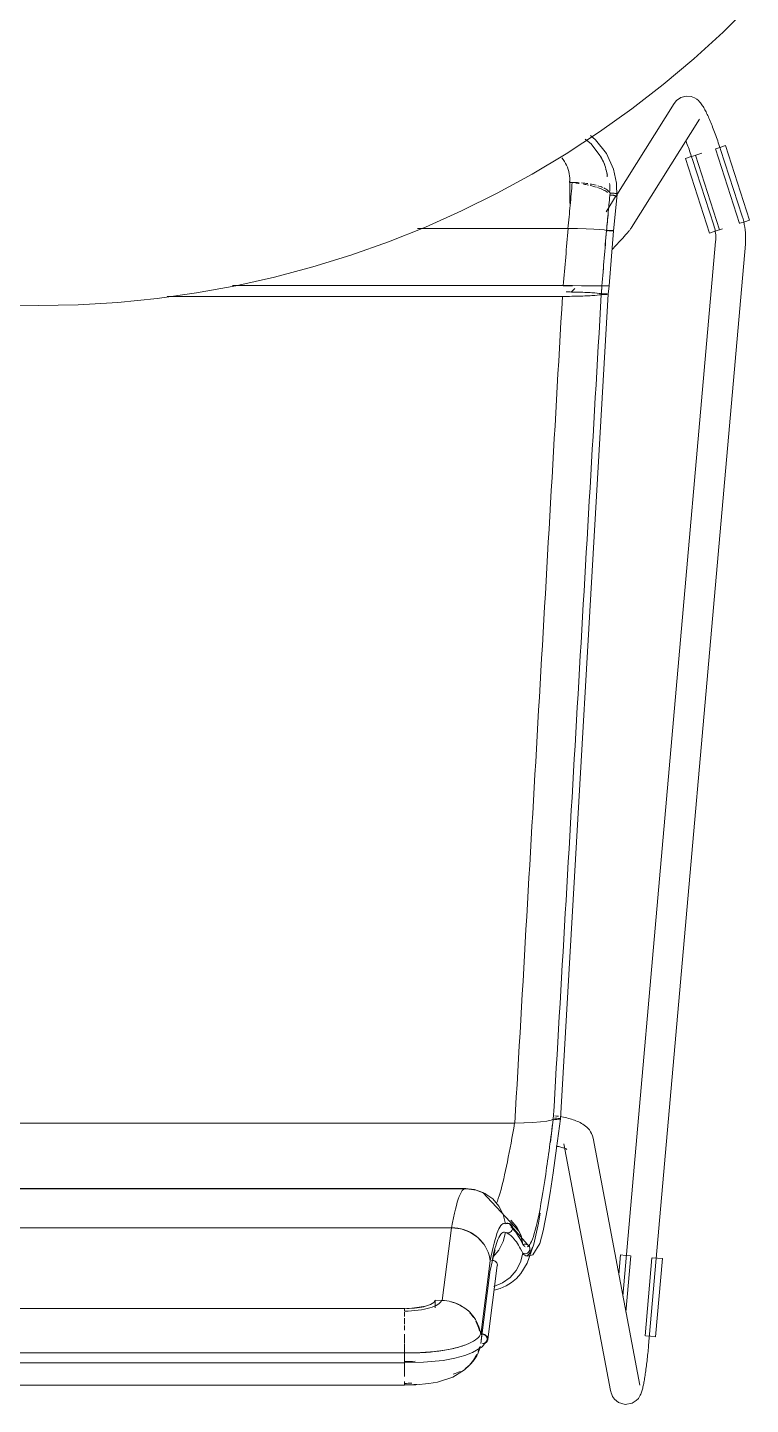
# Model space of a CAD drawing. Header units: millimetres. Extents: x 79795 to 317870, y -36033 to 97293.
# Drawn here: x 159692 to 159983, y 24690 to 25244 of the extents above; entities that cross this region are included whole.
import ezdxf

# ---------------------------------------------------------------- set-up
doc = ezdxf.new("R2010")
doc.units = ezdxf.units.MM
doc.header["$MEASUREMENT"] = 0
doc.layers.add('I-FURN', color=8, linetype='CONTINUOUS', lineweight=9)

msp = doc.modelspace()

# ---------------------------------------------------------------- linework, layer by layer
at = {"layer": 'I-FURN'}
for p, q in [((159972.31, 25242.25), (159983.68, 25253.5)), ((159960.5, 25231.46), (159972.31, 25242.25)), ((159948.26, 25221.16), (159960.5, 25231.46)), ((159935.62, 25211.35), (159948.26, 25221.16)), ((159953.53, 25214.68), (159955.26, 25215.9)), ((159955.26, 25215.9), (159957.49, 25216.49)), ((159957.49, 25216.49), (159959.46, 25216.32)), ((159959.46, 25216.32), (159960.84, 25215.8)), ((159960.84, 25215.8), (159961.76, 25215.23)), ((159922.6, 25202.05), (159935.62, 25211.35)), ((159952.64, 25213.56), (159929.6, 25176.79)), ((159953.53, 25214.68), (159952.64, 25213.56)), ((159961.76, 25215.23), (159962.38, 25214.71)), ((159962.38, 25214.71), (159962.85, 25214.24)), ((159962.85, 25214.24), (159963.22, 25213.82)), ((159963.22, 25213.82), (159963.53, 25213.42)), ((159963.53, 25213.42), (159963.81, 25213.03)), ((159963.81, 25213.03), (159964.06, 25212.64)), ((159964.06, 25212.64), (159964.31, 25212.25)), ((159964.31, 25212.25), (159964.54, 25211.85)), ((159964.54, 25211.85), (159964.77, 25211.44)), ((159964.77, 25211.44), (159965, 25211.01)), ((159965, 25211.01), (159965.23, 25210.57)), ((159965.23, 25210.57), (159965.46, 25210.11)), ((159965.46, 25210.11), (159965.69, 25209.64)), ((159935.5, 25163.6), (159962.8, 25207.19)), ((159965.69, 25209.64), (159965.92, 25209.15)), ((159965.92, 25209.15), (159966.16, 25208.64)), ((159966.16, 25208.64), (159966.4, 25208.11)), ((159966.4, 25208.11), (159966.64, 25207.57)), ((159966.64, 25207.57), (159966.88, 25207.01)), ((159966.88, 25207.01), (159967.12, 25206.43)), ((159967.12, 25206.43), (159967.37, 25205.83)), ((159967.37, 25205.83), (159967.62, 25205.22)), ((159967.62, 25205.22), (159967.87, 25204.6)), ((159967.87, 25204.6), (159968.12, 25203.96)), ((159909.22, 25193.28), (159922.6, 25202.05)), ((159916.89, 25199.22), (159919.27, 25197.22)), ((159918.91, 25200.57), (159921.01, 25198.89)), ((159921.01, 25198.89), (159925.35, 25193.36)), ((159968.12, 25203.96), (159968.38, 25203.3)), ((159968.38, 25203.3), (159968.63, 25202.64)), ((159968.63, 25202.64), (159968.89, 25201.96)), ((159968.89, 25201.96), (159969.14, 25201.27)), ((159969.14, 25201.27), (159969.39, 25200.57)), ((159969.39, 25200.57), (159969.65, 25199.86)), ((159969.65, 25199.86), (159969.9, 25199.15)), ((159969.9, 25199.15), (159970.15, 25198.43)), ((159895.49, 25185.06), (159909.22, 25193.28)), ((159919.27, 25197.22), (159922.77, 25192.65)), ((159925.35, 25193.36), (159928.25, 25187.04)), ((159957.44, 25198.3), (159957.67, 25197.68)), ((159957.67, 25197.68), (159957.91, 25197.04)), ((159957.91, 25197.04), (159958.14, 25196.4)), ((159958.14, 25196.4), (159958.38, 25195.74)), ((159958.38, 25195.74), (159958.62, 25195.07)), ((159958.62, 25195.07), (159958.85, 25194.4)), ((159958.85, 25194.4), (159959.08, 25193.72)), ((159959.08, 25193.72), (159959.32, 25193.03)), ((159963.78, 25193.51), (159961.3, 25192.71)), ((159969.28, 25195.28), (159978.96, 25165.28)), ((159969.39, 25195.32), (159971.37, 25195.96)), ((159970.15, 25198.43), (159970.41, 25197.7)), ((159970.41, 25197.7), (159970.65, 25196.97)), ((159970.65, 25196.97), (159970.9, 25196.23)), ((159970.9, 25196.23), (159971.15, 25195.49)), ((159971.15, 25195.49), (159971.29, 25195.03)), ((159980.01, 25168.22), (159971.29, 25195.03)), ((159971.37, 25195.96), (159973.32, 25196.59)), ((159973.32, 25196.59), (159983.01, 25166.58)), ((159922.77, 25192.65), (159924.68, 25188.96)), ((159957.16, 25191.37), (159959.12, 25192)), ((159957.16, 25191.37), (159966.85, 25161.37)), ((159959.12, 25192), (159961.09, 25192.64)), ((159959.32, 25193.03), (159959.55, 25192.35)), ((159959.55, 25192.35), (159959.77, 25191.65)), ((159959.77, 25191.65), (159959.88, 25191.32)), ((159959.88, 25191.32), (159968.59, 25164.51)), ((159970.89, 25162.67), (159961.21, 25192.68)), ((159881.45, 25177.39), (159895.49, 25185.06)), ((159910.61, 25173.21), (159910.61, 25182.96)), ((159928.25, 25187.04), (159929.46, 25181.39)), ((159867.12, 25170.28), (159881.45, 25177.39)), ((159910.55, 25181.72), (159911.6, 25181.72)), ((159928.25, 25162.33), (159929.67, 25176.83)), ((159929.46, 25181.39), (159929.55, 25175.93)), ((159929.37, 25176.42), (159925.33, 25169.97)), ((159852.51, 25163.76), (159867.12, 25170.28)), ((159981.05, 25165.95), (159979.08, 25165.32)), ((159980.02, 25168.17), (159980.01, 25168.22)), ((159980.35, 25167.08), (159980.02, 25168.17)), ((159980.64, 25165.97), (159980.35, 25167.08)), ((159980.88, 25164.86), (159980.64, 25165.97)), ((159983.01, 25166.58), (159981.05, 25165.95)), ((159837.65, 25157.83), (159852.51, 25163.76)), ((159909.9, 25163.17), (159849.41, 25163.17)), ((159849.41, 25163.17), (159909.9, 25163.17)), ((159913.66, 25163.14), (159909.9, 25163.17)), ((159910.02, 25163.17), (159913.66, 25163.14)), ((159917.2, 25163.07), (159913.76, 25163.14)), ((159913.76, 25163.14), (159917.2, 25163.07)), ((159920.29, 25162.95), (159917.2, 25163.07)), ((159917.26, 25163.06), (159920.3, 25162.95)), ((159922.77, 25162.8), (159920.29, 25162.95)), ((159920.34, 25162.95), (159922.78, 25162.8)), ((159924.51, 25162.62), (159922.77, 25162.8)), ((159922.79, 25162.8), (159924.51, 25162.62)), ((159925.4, 25162.43), (159924.51, 25162.62)), ((159924.51, 25162.62), (159925.4, 25162.43)), ((159925.87, 25162.44), (159925.4, 25162.43)), ((159925.4, 25162.43), (159925.87, 25162.44)), ((159925.41, 25162.24), (159925.88, 25162.23)), ((159925.88, 25162.23), (159925.41, 25162.24)), ((159926.37, 25162.44), (159925.87, 25162.44)), ((159925.87, 25162.44), (159926.36, 25162.44)), ((159926.36, 25162.44), (159926.85, 25162.43)), ((159926.86, 25162.43), (159926.37, 25162.44)), ((159926.38, 25162.23), (159926.87, 25162.24)), ((159926.87, 25162.24), (159926.38, 25162.23)), ((159926.42, 25140.13), (159928.25, 25162.33)), ((159926.85, 25162.43), (159927.31, 25162.42)), ((159927.31, 25162.42), (159926.86, 25162.43)), ((159926.87, 25162.24), (159927.32, 25162.25)), ((159927.32, 25162.25), (159926.87, 25162.24)), ((159927.7, 25162.41), (159927.31, 25162.42)), ((159927.31, 25162.42), (159927.69, 25162.41)), ((159927.32, 25162.25), (159927.71, 25162.26)), ((159927.7, 25162.26), (159927.32, 25162.25)), ((159927.69, 25162.41), (159927.99, 25162.39)), ((159927.99, 25162.39), (159927.7, 25162.41)), ((159928, 25162.29), (159927.7, 25162.26)), ((159927.71, 25162.26), (159928, 25162.29)), ((159928.18, 25162.36), (159927.99, 25162.39)), ((159928, 25162.29), (159928.19, 25162.31)), ((159928.18, 25162.31), (159928, 25162.29)), ((159928.25, 25162.34), (159928.18, 25162.36)), ((159928.18, 25162.36), (159928.25, 25162.34)), ((159928.25, 25162.33), (159928.18, 25162.31)), ((159928.19, 25162.31), (159928.25, 25162.33)), ((159932.68, 25160.15), (159932.38, 25159.81)), ((159932.97, 25160.47), (159932.68, 25160.15)), ((159933.24, 25160.78), (159932.97, 25160.47)), ((159933.5, 25161.08), (159933.24, 25160.78)), ((159933.74, 25161.36), (159933.5, 25161.08)), ((159933.97, 25161.62), (159933.74, 25161.36)), ((159934.18, 25161.88), (159933.97, 25161.62)), ((159934.38, 25162.12), (159934.18, 25161.88)), ((159934.57, 25162.35), (159934.38, 25162.12)), ((159934.75, 25162.57), (159934.57, 25162.35)), ((159934.93, 25162.79), (159934.75, 25162.57)), ((159935.1, 25163.02), (159934.93, 25162.79)), ((159935.28, 25163.28), (159935.1, 25163.02)), ((159935.5, 25163.6), (159935.28, 25163.28)), ((159968.8, 25162), (159966.85, 25161.37)), ((159968.59, 25164.51), (159968.79, 25163.88)), ((159968.79, 25163.88), (159968.95, 25163.24)), ((159970.78, 25162.63), (159968.8, 25162)), ((159968.95, 25163.24), (159969.09, 25162.59)), ((159969.09, 25162.59), (159969.21, 25161.94)), ((159969.21, 25161.94), (159969.3, 25161.28)), ((159969.3, 25161.28), (159969.36, 25160.62)), ((159969.36, 25160.62), (159969.39, 25159.96)), ((159972.16, 25163.08), (159970.99, 25162.7)), ((159981.07, 25163.73), (159980.88, 25164.86)), ((159981.22, 25162.6), (159981.07, 25163.73)), ((159981.33, 25161.46), (159981.22, 25162.6)), ((159981.39, 25160.32), (159981.33, 25161.46)), ((159981.4, 25159.18), (159981.39, 25160.32)), ((159822.57, 25152.49), (159837.65, 25157.83)), ((159928.22, 25155.29), (159927.78, 25154.82)), ((159928.65, 25155.76), (159928.22, 25155.29)), ((159929.08, 25156.21), (159928.65, 25155.76)), ((159929.49, 25156.66), (159929.08, 25156.21)), ((159929.89, 25157.09), (159929.49, 25156.66)), ((159930.28, 25157.52), (159929.89, 25157.09)), ((159930.66, 25157.93), (159930.28, 25157.52)), ((159931.03, 25158.33), (159930.66, 25157.93)), ((159931.39, 25158.72), (159931.03, 25158.33)), ((159931.73, 25159.1), (159931.39, 25158.72)), ((159932.06, 25159.46), (159931.73, 25159.1)), ((159969.34, 25157.95), (159932.04, 24733.45)), ((159932.38, 25159.81), (159932.06, 25159.46)), ((159942.34, 24713.58), (159981.29, 25156.9)), ((159969.39, 25158.64), (159969.34, 25157.98)), ((159969.34, 25157.98), (159969.34, 25157.95)), ((159969.39, 25159.96), (159969.4, 25159.3)), ((159969.4, 25159.3), (159969.39, 25158.64)), ((159981.29, 25156.9), (159981.37, 25158.04)), ((159981.37, 25158.04), (159981.4, 25159.18)), ((159807.28, 25147.76), (159822.57, 25152.49)), ((159776.21, 25140.16), (159791.82, 25143.65)), ((159791.82, 25143.65), (159807.28, 25147.76)), ((159760.47, 25137.29), (159776.21, 25140.16)), ((159774.96, 25140.2), (159907.96, 25140.2)), ((159907.96, 25140.2), (159774.96, 25140.2)), ((159907.96, 25140.2), (159911.74, 25140.2)), ((159911.75, 25140.2), (159907.96, 25140.2)), ((159911.75, 25140.07), (159907.97, 25140.07)), ((159907.97, 25140.07), (159911.75, 25140.07)), ((159911.18, 25137.52), (159912.66, 25139.05)), ((159911.75, 25140.2), (159915.31, 25140.19)), ((159915.31, 25140.19), (159911.75, 25140.2)), ((159918.43, 25140.09), (159915.3, 25140.08)), ((159915.31, 25140.19), (159918.44, 25140.18)), ((159918.45, 25140.18), (159915.31, 25140.19)), ((159915.31, 25140.08), (159918.43, 25140.09)), ((159920.93, 25140.1), (159918.43, 25140.09)), ((159918.43, 25140.09), (159920.93, 25140.1)), ((159918.45, 25140.18), (159920.95, 25140.17)), ((159920.95, 25140.17), (159918.45, 25140.18)), ((159922.68, 25140.11), (159920.93, 25140.1)), ((159920.93, 25140.1), (159922.68, 25140.11)), ((159920.95, 25140.17), (159922.69, 25140.16)), ((159922.7, 25140.16), (159920.95, 25140.17)), ((159922.69, 25140.16), (159923.58, 25140.14)), ((159923.58, 25140.14), (159922.7, 25140.16)), ((159923.58, 25140.14), (159924.05, 25140.14)), ((159924.06, 25140.14), (159923.58, 25140.14)), ((159924.05, 25140.13), (159923.58, 25140.13)), ((159923.58, 25140.13), (159924.05, 25140.13)), ((159924.05, 25140.14), (159924.55, 25140.14)), ((159924.54, 25140.13), (159924.05, 25140.13)), ((159924.05, 25140.13), (159924.55, 25140.13)), ((159924.55, 25140.14), (159924.06, 25140.14)), ((159925.03, 25140.13), (159924.54, 25140.13)), ((159924.55, 25140.14), (159925.04, 25140.14)), ((159925.04, 25140.14), (159924.55, 25140.14)), ((159924.55, 25140.13), (159925.04, 25140.13)), ((159925.48, 25140.13), (159925.03, 25140.13)), ((159925.04, 25140.14), (159925.49, 25140.14)), ((159925.49, 25140.14), (159925.04, 25140.14)), ((159925.04, 25140.13), (159925.49, 25140.13)), ((159925.87, 25140.13), (159925.48, 25140.13)), ((159925.49, 25140.14), (159925.87, 25140.14)), ((159925.88, 25140.14), (159925.49, 25140.14)), ((159925.49, 25140.13), (159925.87, 25140.13)), ((159925.87, 25140.14), (159926.17, 25140.14)), ((159926.17, 25140.14), (159925.88, 25140.14)), ((159926.42, 25140.13), (159926.15, 25136.77)), ((159926.35, 25140.14), (159926.42, 25140.13)), ((159926.42, 25140.13), (159926.35, 25140.13)), ((159926.42, 25140.13), (159926.36, 25140.14)), ((159926.36, 25140.13), (159926.42, 25140.13)), ((159688.11, 25132.28), (159696.74, 25132.19)), ((159696.74, 25132.19), (159712.74, 25132.51)), ((159712.74, 25132.51), (159728.71, 25133.46)), ((159728.71, 25133.46), (159744.63, 25135.06)), ((159744.63, 25135.06), (159760.47, 25137.29)), ((159748.6, 25135.88), (159907.69, 25135.88)), ((159907.69, 25135.88), (159748.6, 25135.88)), ((159906.86, 24804.87), (159926.15, 25136.77)), ((159907.69, 25135.88), (159911.48, 25135.91)), ((159911.49, 25137.64), (159909.23, 25137.66)), ((159911.48, 25135.91), (159915.04, 25135.99)), ((159915.04, 25137.56), (159911.49, 25137.64)), ((159918.16, 25137.44), (159915.04, 25137.56)), ((159915.04, 25135.99), (159918.17, 25136.11)), ((159920.65, 25137.28), (159918.16, 25137.44)), ((159918.17, 25136.11), (159920.67, 25136.27)), ((159922.4, 25137.08), (159920.65, 25137.28)), ((159920.67, 25136.27), (159922.42, 25136.46)), ((159923.31, 25136.87), (159922.4, 25137.08)), ((159922.42, 25136.46), (159923.31, 25136.68)), ((159923.77, 25136.88), (159923.31, 25136.87)), ((159923.31, 25136.68), (159923.78, 25136.67)), ((159924.27, 25136.89), (159923.77, 25136.88)), ((159923.78, 25136.67), (159924.28, 25136.66)), ((159924.76, 25136.88), (159924.27, 25136.89)), ((159924.28, 25136.66), (159924.77, 25136.67)), ((159925.21, 25136.87), (159924.76, 25136.88)), ((159924.77, 25136.67), (159925.22, 25136.68)), ((159925.6, 25136.85), (159925.21, 25136.87)), ((159925.22, 25136.68), (159925.6, 25136.7)), ((159925.89, 25136.83), (159925.6, 25136.85)), ((159925.6, 25136.7), (159925.89, 25136.72)), ((159926.08, 25136.8), (159925.89, 25136.83)), ((159925.89, 25136.72), (159926.08, 25136.75)), ((159926.15, 25136.78), (159926.08, 25136.8)), ((159926.08, 25136.75), (159926.15, 25136.77)), ((159905.33, 24806), (159904.61, 24806.1)), ((159906.05, 24805.89), (159905.33, 24806)), ((159907.45, 24805.65), (159906.75, 24805.77)), ((159908.13, 24805.51), (159907.45, 24805.65)), ((159908.8, 24805.37), (159908.13, 24805.51)), ((159909.45, 24805.22), (159908.8, 24805.37)), ((159505.04, 24803.15), (159888.44, 24803.15)), ((159888.44, 24803.15), (159505.04, 24803.15)), ((159888.44, 24803.15), (159892.21, 24803.21)), ((159892.21, 24803.21), (159888.52, 24803.15)), ((159892.21, 24803.21), (159895.75, 24803.36)), ((159895.79, 24803.36), (159892.27, 24803.21)), ((159895.75, 24803.36), (159898.85, 24803.6)), ((159898.85, 24803.6), (159895.79, 24803.36)), ((159898.85, 24803.6), (159901.34, 24803.91)), ((159901.34, 24803.91), (159898.88, 24803.6)), ((159901.34, 24803.91), (159903.09, 24804.28)), ((159903.09, 24804.28), (159901.35, 24803.91)), ((159903.09, 24804.28), (159903.99, 24804.68)), ((159903.99, 24804.68), (159903.09, 24804.28)), ((159903.99, 24804.68), (159904.46, 24804.66)), ((159904.46, 24804.66), (159903.99, 24804.68)), ((159904.46, 24804.66), (159904.96, 24804.65)), ((159904.96, 24804.65), (159904.46, 24804.66)), ((159905, 24805.08), (159904.5, 24805.08)), ((159904.5, 24805.08), (159905, 24805.08)), ((159904.96, 24804.65), (159905.45, 24804.66)), ((159905.46, 24804.66), (159904.96, 24804.65)), ((159905.49, 24805.07), (159905, 24805.08)), ((159905, 24805.08), (159905.49, 24805.07)), ((159906.86, 24804.86), (159905.3, 24793.01)), ((159905.45, 24804.66), (159905.91, 24804.68)), ((159905.91, 24804.68), (159905.46, 24804.66)), ((159905.94, 24805.05), (159905.49, 24805.07)), ((159905.49, 24805.07), (159905.94, 24805.05)), ((159905.91, 24804.68), (159906.29, 24804.72)), ((159906.3, 24804.72), (159905.91, 24804.68)), ((159906.32, 24805.01), (159905.94, 24805.05)), ((159905.94, 24805.05), (159906.32, 24805.01)), ((159906.29, 24804.72), (159906.59, 24804.76)), ((159906.6, 24804.76), (159906.3, 24804.72)), ((159906.61, 24804.97), (159906.32, 24805.01)), ((159906.32, 24805.01), (159906.61, 24804.97)), ((159906.59, 24804.76), (159906.78, 24804.81)), ((159906.79, 24804.81), (159906.6, 24804.76)), ((159906.79, 24804.92), (159906.61, 24804.97)), ((159906.61, 24804.97), (159906.8, 24804.92)), ((159906.78, 24804.81), (159906.86, 24804.86)), ((159906.86, 24804.87), (159906.79, 24804.92)), ((159906.86, 24804.87), (159906.79, 24804.81)), ((159906.8, 24804.92), (159906.86, 24804.87)), ((159910.1, 24805.06), (159909.45, 24805.22)), ((159910.73, 24804.88), (159910.1, 24805.06)), ((159911.34, 24804.7), (159910.73, 24804.88)), ((159911.95, 24804.51), (159911.34, 24804.7)), ((159912.54, 24804.3), (159911.95, 24804.51)), ((159913.12, 24804.08), (159912.54, 24804.3)), ((159913.69, 24803.85), (159913.12, 24804.08)), ((159914.25, 24803.59), (159913.69, 24803.85)), ((159914.8, 24803.32), (159914.25, 24803.59)), ((159915.34, 24803.03), (159914.8, 24803.32)), ((159915.88, 24802.71), (159915.34, 24803.03)), ((159916.41, 24802.35), (159915.88, 24802.71)), ((159916.95, 24801.95), (159916.41, 24802.35)), ((159917.48, 24801.49), (159916.95, 24801.95)), ((159918, 24800.98), (159917.48, 24801.49)), ((159918.51, 24800.38), (159918, 24800.98)), ((159918.99, 24799.69), (159918.51, 24800.38)), ((159908.26, 24794.79), (159927.07, 24695.49)), ((159919.43, 24798.9), (159918.99, 24799.69)), ((159919.79, 24798.01), (159919.43, 24798.9)), ((159920.05, 24797.02), (159919.79, 24798.01)), ((159938.86, 24697.73), (159920.05, 24797.02)), ((159905.3, 24793.01), (159903.95, 24783.08)), ((159905.71, 24793.76), (159905.22, 24793.86)), ((159906.18, 24793.66), (159905.71, 24793.76)), ((159906.63, 24793.56), (159906.18, 24793.66)), ((159907.05, 24793.45), (159906.63, 24793.56)), ((159907.44, 24793.34), (159907.05, 24793.45)), ((159907.81, 24793.23), (159907.44, 24793.34)), ((159908.14, 24793.13), (159907.81, 24793.23)), ((159908.45, 24793.02), (159908.14, 24793.13)), ((159908.72, 24792.92), (159908.45, 24793.02)), ((159908.95, 24792.82), (159908.72, 24792.92)), ((159909.14, 24792.74), (159908.95, 24792.82)), ((159909.3, 24792.66), (159909.14, 24792.74)), ((159909.38, 24792.61), (159909.3, 24792.66)), ((159909.46, 24792.57), (159909.38, 24792.61)), ((159909.48, 24792.56), (159909.46, 24792.57)), ((159903.95, 24783.08), (159902.77, 24775.06)), ((159524.35, 24776.65), (159869.13, 24776.65)), ((159869.13, 24776.65), (159524.35, 24776.65)), ((159868.6, 24776.8), (159563.8, 24776.8)), ((159872.34, 24776.36), (159868.6, 24776.8)), ((159872.93, 24776.17), (159869.13, 24776.65)), ((159869.13, 24776.64), (159872.92, 24776.17)), ((159876.81, 24774.63), (159872.34, 24776.36)), ((159872.92, 24776.17), (159876.49, 24774.8)), ((159876.5, 24774.81), (159872.93, 24776.17)), ((159875.71, 24775.23), (159873.79, 24775.93)), ((159890.31, 24759.53), (159875.71, 24775.23)), ((159876.49, 24774.8), (159879.63, 24772.63)), ((159879.63, 24772.64), (159876.5, 24774.81)), ((159882.14, 24769.76), (159879.63, 24772.64)), ((159879.63, 24772.63), (159882.14, 24769.76)), ((159902.77, 24775.06), (159901.73, 24768.74)), ((159882.14, 24769.76), (159883.89, 24766.37)), ((159883.89, 24766.37), (159882.14, 24769.76)), ((159898.02, 24762.89), (159898.75, 24766.95)), ((159901.73, 24768.74), (159899.93, 24759.73)), ((159530.39, 24761.05), (159863.1, 24761.05)), ((159863.1, 24761.05), (159530.39, 24761.05)), ((159863.1, 24761.05), (159859.24, 24731.77)), ((159866.87, 24760.57), (159863.1, 24761.05)), ((159886.6, 24762.62), (159883.72, 24762.67)), ((159884.79, 24762.66), (159883.89, 24766.37)), ((159884.78, 24762.65), (159885.25, 24762.81)), ((159885.26, 24762.82), (159884.79, 24762.66)), ((159885.25, 24762.81), (159885.75, 24762.85)), ((159885.75, 24762.86), (159885.26, 24762.82)), ((159886.25, 24762.77), (159885.75, 24762.86)), ((159885.75, 24762.85), (159886.24, 24762.77)), ((159886.24, 24762.77), (159886.69, 24762.57)), ((159886.7, 24762.57), (159886.25, 24762.77)), ((159894.42, 24753.34), (159886.3, 24762.76)), ((159886.69, 24762.57), (159887.08, 24762.26)), ((159887.08, 24762.26), (159886.7, 24762.57)), ((159886.97, 24764.04), (159889.36, 24761.2)), ((159889.37, 24761.2), (159886.97, 24764.04)), ((159887.08, 24762.26), (159887.37, 24761.85)), ((159887.37, 24761.85), (159887.08, 24762.26)), ((159887.37, 24761.85), (159887.56, 24761.39)), ((159887.56, 24761.39), (159887.37, 24761.85)), ((159887.56, 24761.39), (159887.62, 24760.9)), ((159887.63, 24760.9), (159887.56, 24761.39)), ((159889.36, 24761.2), (159891, 24757.88)), ((159891.01, 24757.88), (159889.37, 24761.2)), ((159896.12, 24754.36), (159898.02, 24762.89)), ((159870.41, 24759.25), (159866.87, 24760.57)), ((159873.53, 24757.18), (159870.41, 24759.25)), ((159876.02, 24754.44), (159873.53, 24757.18)), ((159882.14, 24752.04), (159883.89, 24755.43)), ((159883.89, 24755.43), (159884.79, 24759.15)), ((159885.25, 24758.99), (159884.78, 24759.15)), ((159884.79, 24759.15), (159885.26, 24758.99)), ((159885.46, 24758.87), (159885.03, 24759.05)), ((159885.75, 24758.95), (159885.25, 24758.99)), ((159885.26, 24758.99), (159885.75, 24758.95)), ((159886.24, 24759.03), (159885.75, 24758.95)), ((159885.75, 24758.95), (159886.25, 24759.03)), ((159886.69, 24759.23), (159886.24, 24759.03)), ((159886.25, 24759.03), (159886.7, 24759.23)), ((159887.08, 24759.55), (159886.69, 24759.23)), ((159886.7, 24759.23), (159887.08, 24759.55)), ((159887.37, 24759.95), (159887.08, 24759.55)), ((159887.08, 24759.55), (159887.37, 24759.95)), ((159887.56, 24760.41), (159887.37, 24759.95)), ((159887.37, 24759.95), (159887.56, 24760.41)), ((159887.62, 24760.9), (159887.56, 24760.41)), ((159887.56, 24760.41), (159887.63, 24760.9)), ((159891, 24757.88), (159891.79, 24754.26)), ((159891.79, 24754.27), (159891.01, 24757.88)), ((159899.93, 24759.73), (159898.52, 24754.73)), ((159879.63, 24749.17), (159882.14, 24752.04)), ((159880.63, 24752.07), (159879.88, 24749.63)), ((159890.84, 24747.15), (159891.74, 24750.78)), ((159892.21, 24750.62), (159891.74, 24750.78)), ((159891.74, 24750.78), (159892.22, 24750.61)), ((159892.27, 24754.42), (159891.79, 24754.27)), ((159891.79, 24754.26), (159892.27, 24754.42)), ((159892.71, 24750.57), (159892.21, 24750.62)), ((159892.22, 24750.61), (159892.71, 24750.57)), ((159892.77, 24754.45), (159892.27, 24754.42)), ((159892.27, 24754.42), (159892.77, 24754.44)), ((159893.21, 24750.65), (159892.71, 24750.57)), ((159892.71, 24750.57), (159893.21, 24750.65)), ((159893.26, 24754.36), (159892.77, 24754.45)), ((159892.77, 24754.44), (159893.26, 24754.35)), ((159893.66, 24750.84), (159893.21, 24750.65)), ((159893.21, 24750.65), (159893.66, 24750.84)), ((159893.71, 24754.15), (159893.26, 24754.36)), ((159893.26, 24754.35), (159893.71, 24754.15)), ((159893.45, 24746.74), (159896.12, 24754.36)), ((159895.75, 24750.09), (159893.57, 24749.56)), ((159894.05, 24751.15), (159893.66, 24750.84)), ((159893.66, 24750.84), (159894.05, 24751.15)), ((159893.71, 24754.15), (159894.09, 24753.83)), ((159894.09, 24753.83), (159893.71, 24754.15)), ((159894.35, 24751.54), (159894.05, 24751.15)), ((159894.05, 24751.15), (159894.35, 24751.54)), ((159894.09, 24753.83), (159894.38, 24753.43)), ((159894.38, 24753.43), (159894.09, 24753.83)), ((159894.27, 24753.61), (159894.4, 24753.4)), ((159894.54, 24752), (159894.35, 24751.54)), ((159894.35, 24751.54), (159894.55, 24752)), ((159894.38, 24753.43), (159894.56, 24752.97)), ((159894.56, 24752.97), (159894.38, 24753.43)), ((159894.62, 24752.48), (159894.54, 24752)), ((159894.55, 24752), (159894.62, 24752.48)), ((159894.56, 24752.97), (159894.62, 24752.48)), ((159894.62, 24752.48), (159894.56, 24752.97)), ((159898.52, 24754.73), (159895.75, 24750.09)), ((159931.01, 24750.08), (159930.31, 24742.19)), ((159931.01, 24750.08), (159933.05, 24749.9)), ((159933.05, 24749.9), (159935.12, 24749.72)), ((159878.65, 24747.67), (159874.8, 24717.97)), ((159881.48, 24745.77), (159877.62, 24715.99)), ((159879.88, 24749.63), (159878.5, 24743.34)), ((159879.61, 24747.86), (159879.12, 24747.83)), ((159880.1, 24747.79), (159879.61, 24747.86)), ((159880.56, 24747.59), (159880.1, 24747.79)), ((159880.94, 24747.29), (159880.56, 24747.59)), ((159881.23, 24746.91), (159880.94, 24747.29)), ((159881.42, 24746.47), (159881.23, 24746.91)), ((159881.24, 24745.09), (159881.42, 24745.53)), ((159881.49, 24746), (159881.42, 24746.47)), ((159881.42, 24745.53), (159881.49, 24746)), ((159889.1, 24743.83), (159890.84, 24747.15)), ((159890.95, 24742.62), (159893.45, 24746.74)), ((159893.57, 24749.56), (159892.65, 24749.86)), ((159933.25, 24727.1), (159935.24, 24749.71)), ((159943.69, 24748.97), (159940.93, 24717.56)), ((159943.81, 24748.96), (159945.87, 24748.77)), ((159947.92, 24748.6), (159945.16, 24717.18)), ((159945.87, 24748.77), (159947.92, 24748.6)), ((159878.63, 24744.12), (159874.78, 24714.43)), ((159880.02, 24737.43), (159883.54, 24738.83)), ((159883.54, 24738.83), (159886.62, 24741)), ((159885.04, 24737.6), (159887.23, 24738.98)), ((159886.62, 24741), (159889.1, 24743.83)), ((159887.23, 24738.98), (159889.21, 24740.66)), ((159889.21, 24740.66), (159890.95, 24742.62)), ((159880.16, 24735.91), (159882.67, 24736.57)), ((159882.67, 24736.57), (159885.04, 24737.6)), ((159844.17, 24728.58), (159549.32, 24728.58)), ((159549.32, 24728.52), (159844.17, 24728.52)), ((159847.2, 24728.69), (159844.17, 24728.58)), ((159850.06, 24729.01), (159847.2, 24728.69)), ((159852.55, 24729.52), (159850.06, 24729.01)), ((159854.53, 24730.19), (159852.55, 24729.52)), ((159855.88, 24730.98), (159854.53, 24730.19)), ((159856.52, 24731.84), (159855.88, 24730.98)), ((159856.52, 24728.83), (159856.52, 24731.84)), ((159859.24, 24731.77), (159856.52, 24731.84)), ((159844.17, 24726.99), (159844.17, 24725.26)), ((159844.17, 24724.67), (159844.17, 24722.21)), ((159844.17, 24721.68), (159844.17, 24719.84)), ((159844.17, 24718.21), (159844.17, 24714.66)), ((159875.55, 24720.4), (159874.93, 24715.62)), ((159943.12, 24717.36), (159941.05, 24717.55)), ((159945.16, 24717.18), (159943.12, 24717.36)), ((159844.17, 24710.65), (159844.17, 24714.46)), ((159844.17, 24714.46), (159844.17, 24710.65)), ((159850.58, 24710.77), (159856.57, 24711.25)), ((159856.57, 24711.25), (159862, 24712.08)), ((159862, 24712.08), (159865.5, 24712.88)), ((159865.5, 24712.88), (159868.33, 24713.76)), ((159868.33, 24713.76), (159868.84, 24713.95)), ((159875.37, 24713.11), (159871.54, 24710.8)), ((159877.26, 24715.49), (159875.37, 24713.11)), ((159942.05, 24710.43), (159942.12, 24711.17)), ((159942.12, 24711.17), (159942.19, 24711.92)), ((159942.19, 24711.92), (159942.26, 24712.67)), ((159942.26, 24712.67), (159942.33, 24713.42)), ((159942.33, 24713.42), (159942.34, 24713.58)), ((159844.17, 24710.68), (159549.32, 24710.68)), ((159549.32, 24706.72), (159844.17, 24706.72)), ((159844.17, 24710.68), (159850.58, 24710.77)), ((159844.17, 24710.57), (159844.17, 24710.67)), ((159844.17, 24710.67), (159844.17, 24706.72)), ((159844.17, 24710.34), (159844.17, 24710.57)), ((159844.17, 24710.01), (159844.17, 24710.34)), ((159844.17, 24709.6), (159844.17, 24710.01)), ((159844.17, 24709.12), (159844.17, 24709.6)), ((159844.17, 24708.62), (159844.17, 24709.12)), ((159844.17, 24708.13), (159844.17, 24708.62)), ((159844.17, 24707.68), (159844.17, 24708.13)), ((159844.17, 24707.29), (159844.17, 24707.68)), ((159844.17, 24706.98), (159844.17, 24707.29)), ((159844.17, 24706.79), (159844.17, 24706.98)), ((159844.17, 24703.94), (159844.17, 24706.96)), ((159844.17, 24706.96), (159844.17, 24703.95)), ((159851.73, 24706.87), (159844.17, 24706.72)), ((159844.17, 24706.72), (159844.17, 24706.79)), ((159859.62, 24707.66), (159851.73, 24706.87)), ((159864.33, 24708.53), (159859.62, 24707.66)), ((159868.37, 24709.61), (159864.33, 24708.53)), ((159870.24, 24705.66), (159868.26, 24703.82)), ((159871.54, 24710.8), (159868.37, 24709.61)), ((159871.91, 24707.73), (159870.24, 24705.66)), ((159873.24, 24710), (159871.91, 24707.73)), ((159941.48, 24705.41), (159941.56, 24706.1)), ((159941.56, 24706.1), (159941.65, 24706.8)), ((159941.65, 24706.8), (159941.73, 24707.51)), ((159941.73, 24707.51), (159941.81, 24708.23)), ((159941.81, 24708.23), (159941.89, 24708.95)), ((159941.89, 24708.95), (159941.97, 24709.69)), ((159941.97, 24709.69), (159942.05, 24710.43)), ((159844.17, 24703.78), (159844.17, 24701.2)), ((159863.54, 24700.95), (159857.39, 24698.93)), ((159868.26, 24703.82), (159863.54, 24700.95)), ((159940.67, 24699.86), (159940.76, 24700.41)), ((159940.76, 24700.41), (159940.85, 24700.98)), ((159940.85, 24700.98), (159940.94, 24701.57)), ((159940.94, 24701.57), (159941.03, 24702.17)), ((159941.03, 24702.17), (159941.12, 24702.79)), ((159941.12, 24702.79), (159941.21, 24703.42)), ((159941.21, 24703.42), (159941.3, 24704.07)), ((159941.3, 24704.07), (159941.39, 24704.74)), ((159941.39, 24704.74), (159941.48, 24705.41)), ((159549.32, 24697.68), (159844.17, 24697.68)), ((159844.17, 24699.17), (159844.17, 24697.7)), ((159844.17, 24697.68), (159844.17, 24697.85)), ((159848.69, 24697.76), (159844.17, 24697.68)), ((159853.9, 24698.28), (159848.69, 24697.76)), ((159857.39, 24698.93), (159853.9, 24698.28)), ((159927.16, 24695.08), (159927.07, 24695.49)), ((159927.3, 24694.56), (159927.16, 24695.08)), ((159927.51, 24693.94), (159927.3, 24694.56)), ((159939.23, 24694.07), (159939.4, 24694.5)), ((159939.4, 24694.5), (159939.54, 24694.91)), ((159939.54, 24694.91), (159939.67, 24695.3)), ((159939.67, 24695.3), (159939.78, 24695.7)), ((159939.78, 24695.7), (159939.89, 24696.1)), ((159939.89, 24696.1), (159939.99, 24696.51)), ((159939.99, 24696.51), (159940.09, 24696.94)), ((159940.09, 24696.94), (159940.19, 24697.38)), ((159940.19, 24697.38), (159940.29, 24697.84)), ((159940.29, 24697.84), (159940.38, 24698.32)), ((159940.38, 24698.32), (159940.48, 24698.82)), ((159940.48, 24698.82), (159940.57, 24699.33)), ((159940.57, 24699.33), (159940.67, 24699.86)), ((159927.89, 24693.14), (159927.51, 24693.94)), ((159928.63, 24692.06), (159927.89, 24693.14)), ((159930.21, 24690.74), (159928.63, 24692.06)), ((159930.21, 24690.74), (159932.96, 24689.9)), ((159932.96, 24689.9), (159935.72, 24690.39)), ((159935.72, 24690.39), (159937.38, 24691.43)), ((159937.38, 24691.43), (159938.23, 24692.33)), ((159938.23, 24692.33), (159938.71, 24693.04)), ((159938.71, 24693.04), (159939.01, 24693.6)), ((159939.01, 24693.6), (159939.23, 24694.07))]:
    msp.add_line(p, q, dxfattribs=at)
for centre, major_axis, ratio, start_param, end_param in [((159862.97, 24745.98), (15.78, 0), 0.955139, 0.354206, 1.562553), ((159862.97, 24745.98), (15.78, 0), 0.955139, 0.112537, 0.354036), ((159879.53, 24746), (1.96, 0), 0.955139, 5.775592, 8.064923), ((159844.17, 24713.43), (0, 15.75), 0.000004, 5.8107, 5.99294), ((159844.17, 24701.96), (12.4, 0), 0.287441, 4.712389, 4.950404)]:
    msp.add_ellipse(centre, major_axis=major_axis, ratio=ratio, start_param=start_param, end_param=end_param, dxfattribs=at)
for points, knots in [([(159907.44, 25191.61), (159908.21, 25190.7), (159910.14, 25187.71), (159910.77, 25184.1), (159910.55, 25181.72)], [0.5, 0.5, 0.5, 0.5, 0.6666667, 1, 1, 1, 1]), ([(159922.77, 25192.63), (159923.28, 25191.8), (159924.86, 25189.08), (159925.46, 25186.1), (159925.74, 25183.99)], [-0.4024189, -0.4024189, -0.4024189, -0.4024189, -0.3333333, -0.1789981, -0.1789981, -0.1789981, -0.1789981]), ([(159926.84, 25177.38), (159926.98, 25177.4), (159927.26, 25177.43), (159927.69, 25177.45), (159928.06, 25177.44), (159928.35, 25177.42), (159928.62, 25177.38), (159928.87, 25177.33), (159929.1, 25177.27), (159929.29, 25177.21), (159929.49, 25177.11), (159929.59, 25177.02), (159929.62, 25176.98)], [0, 0, 0, 0, 0.0555556, 0.1111111, 0.1666667, 0.1944444, 0.2222222, 0.2777778, 0.3055556, 0.3333333, 0.3888889, 0.4444444, 0.4444444, 0.4444444, 0.4444444]), ([(159923.31, 25136.68), (159923.04, 25136.53), (159921.65, 25136.32), (159918.29, 25136.1), (159915.12, 25135.98), (159911.52, 25135.9), (159908.97, 25135.88), (159907.69, 25135.88)], [-1, -1, -1, -1, -0.666667, -0.5, -0.333333, -0.166667, 0, 0, 0, 0]), ([(159909.23, 25137.66), (159911.26, 25137.65), (159914.48, 25137.6), (159918.27, 25137.45), (159921.62, 25137.23), (159923.02, 25137.02), (159923.31, 25136.87)], [-0.9335619, -0.9335619, -0.9335619, -0.9335619, -0.6666667, -0.5, -0.3333333, 0, 0, 0, 0]), ([(159926.15, 25136.77), (159926.15, 25136.76), (159926.01, 25136.73), (159925.62, 25136.7), (159925.24, 25136.68), (159924.78, 25136.67), (159924.28, 25136.66), (159923.78, 25136.67), (159923.46, 25136.67), (159923.31, 25136.68)], [-0.498493, -0.498493, -0.498493, -0.498493, -0.375, -0.3125, -0.25, -0.1875, -0.125, -0.0625, 0, 0, 0, 0]), ([(159888.44, 24803.15), (159887.47, 24797.76), (159885.52, 24786.98), (159883.09, 24776.27), (159881.63, 24772.02), (159881.14, 24770.88)], [0, 0, 0, 0, 0.25, 0.5, 0.625, 0.625, 0.625, 0.625]), ([(159893.63, 24753.38), (159894.03, 24753.58), (159895.45, 24755.18), (159897.89, 24763.48), (159900.94, 24781.91), (159902.98, 24797.13), (159903.99, 24804.68)], [0.1500588, 0.1500588, 0.1500588, 0.1500588, 0.25, 0.5, 0.75, 1, 1, 1, 1]), ([(159868.6, 24776.8), (159867.77, 24776.8), (159865.94, 24774.42), (159864.1, 24766.77), (159863.1, 24761.05)], [0.0892846, 0.0892846, 0.0892846, 0.0892846, 0.5, 1, 1, 1, 1]), ([(159886.91, 24761.4), (159887.37, 24761), (159889, 24759.33), (159890.63, 24756.67), (159891.79, 24754.26)], [0.303693, 0.303693, 0.303693, 0.303693, 0.5, 1, 1, 1, 1]), ([(159879.34, 24747.76), (159880.13, 24751.48), (159881.95, 24757.96), (159883.76, 24759.7), (159884.78, 24759.15)], [0.1122148, 0.1122148, 0.1122148, 0.1122148, 0.5, 1, 1, 1, 1]), ([(159885.46, 24758.87), (159886.4, 24758.4), (159888.49, 24756.61), (159890.58, 24753.18), (159891.74, 24750.78)], [0.0974621, 0.0974621, 0.0974621, 0.0974621, 0.5, 1, 1, 1, 1]), ([(159891.74, 24750.78), (159892.77, 24749.22), (159894.05, 24749.46), (159895.33, 24752.48), (159895.59, 24753.2)], [0, 0, 0, 0, 0.25, 0.3133981, 0.3133981, 0.3133981, 0.3133981]), ([(159875.66, 24714.39), (159875.8, 24714.38), (159876.02, 24714.4), (159876.31, 24714.47), (159876.58, 24714.56), (159876.9, 24714.75), (159877.22, 24715.04), (159877.45, 24715.4), (159877.59, 24715.75), (159877.63, 24716.06), (159877.64, 24716.33), (159877.6, 24716.59), (159877.53, 24716.84), (159877.42, 24717.1), (159877.23, 24717.41), (159876.9, 24717.73), (159876.5, 24717.97), (159876.15, 24718.09), (159875.78, 24718.16), (159875.33, 24718.15), (159874.98, 24718.05), (159874.8, 24717.97)], [0.1111111, 0.1111111, 0.1111111, 0.1111111, 0.1666667, 0.1944444, 0.2222222, 0.2777778, 0.3333333, 0.3888889, 0.4444444, 0.4791667, 0.5138889, 0.5486111, 0.5833333, 0.6180556, 0.6527778, 0.7222222, 0.7916667, 0.8263889, 0.8611111, 0.9305556, 1, 1, 1, 1]), ([(159876.05, 24718.06), (159876.17, 24718.02), (159876.4, 24717.92), (159876.82, 24717.65), (159877.27, 24717.1), (159877.52, 24716.23), (159877.29, 24715.45), (159876.9, 24714.94), (159876.52, 24714.64), (159876.06, 24714.45), (159875.73, 24714.41), (159875.56, 24714.4)], [-0.8125, -0.8125, -0.8125, -0.8125, -0.765625, -0.71875, -0.625, -0.5, -0.375, -0.3125, -0.25, -0.1875, -0.125, -0.125, -0.125, -0.125]), ([(159868.52, 24704.3), (159868.92, 24704.57), (159870.29, 24705.61), (159872.3, 24707.78), (159873.9, 24710.63), (159874.37, 24712.57), (159874.54, 24713.33)], [0.434972, 0.434972, 0.434972, 0.434972, 0.5, 0.6666667, 0.8333333, 0.9407177, 0.9407177, 0.9407177, 0.9407177])]:
    msp.add_open_spline(points, degree=3, knots=knots, dxfattribs=at)
for points in [[(159910.6, 25183.23), (159910.61, 25182.73), (159910.6, 25182.22), (159910.55, 25181.72)], [(159925.87, 25184.63), (159925.67, 25185.35), (159925.43, 25186.07), (159925.17, 25186.78)], [(159909.9, 25163.17), (159910.21, 25166.3), (159910.8, 25172.55), (159911.34, 25178.69), (159911.6, 25181.72)], [(159911.6, 25181.72), (159912.55, 25181.71), (159913.48, 25181.68), (159914.39, 25181.62)], [(159914.44, 25181.3), (159913.97, 25181.37), (159913.49, 25181.42), (159913.01, 25181.47)], [(159915.32, 25181.55), (159916.22, 25181.47), (159917.1, 25181.37), (159917.95, 25181.25)], [(159918.13, 25180.65), (159917.48, 25180.79), (159916.82, 25180.93), (159916.14, 25181.05)], [(159921.38, 25179.8), (159920.58, 25180.05), (159919.7, 25180.28), (159918.79, 25180.5)], [(159918.81, 25181.11), (159919.65, 25180.97), (159920.45, 25180.81), (159921.19, 25180.62)], [(159924.01, 25178.81), (159923.37, 25179.1), (159922.63, 25179.38), (159921.81, 25179.64)], [(159921.86, 25180.44), (159922.59, 25180.23), (159923.22, 25179.99), (159923.82, 25179.75)], [(159925.83, 25177.74), (159925.42, 25178.06), (159924.9, 25178.38), (159924.25, 25178.69)], [(159924.29, 25179.55), (159924.98, 25179.23), (159926.13, 25178.52), (159926.69, 25177.77), (159926.84, 25177.38)], [(159925.4, 25162.43), (159925.64, 25164.95), (159926.12, 25169.99), (159926.6, 25174.94), (159926.84, 25177.38)], [(159926.66, 25181.38), (159926.75, 25180.56), (159926.76, 25179.74), (159926.75, 25178.91)], [(159926.8, 25178.21), (159926.78, 25178.86), (159926.75, 25179.51), (159926.69, 25180.16)], [(159929.49, 25176.08), (159929.45, 25176.12), (159929.33, 25176.22), (159929.03, 25176.35), (159928.64, 25176.47), (159928.19, 25176.56), (159927.7, 25176.63), (159927.2, 25176.66), (159926.88, 25176.66), (159926.73, 25176.65)], [(159925.41, 25162.24), (159925.65, 25164.62), (159925.88, 25166.98), (159926.12, 25169.33)], [(159910.02, 25163.16), (159909.68, 25159.34), (159909.33, 25155.52), (159908.99, 25151.69)], [(159925.4, 25162.43), (159925.09, 25158.72), (159924.49, 25151.29), (159923.89, 25143.86), (159923.58, 25140.14)], [(159925.41, 25162.24), (159925.11, 25158.6), (159924.81, 25154.95), (159924.5, 25151.29)], [(159908.99, 25151.69), (159908.65, 25147.86), (159908.3, 25144.03), (159907.96, 25140.2)], [(159924.2, 25147.68), (159924.17, 25147.27), (159924.14, 25146.86), (159924.1, 25146.45)], [(159923.31, 25136.68), (159923.36, 25137.25), (159923.45, 25138.41), (159923.54, 25139.56), (159923.58, 25140.14)], [(159923.31, 25136.87), (159923.35, 25137.42), (159923.44, 25138.5), (159923.53, 25139.59), (159923.58, 25140.13)], [(159907.69, 25135.88), (159904.5, 25080.35), (159901.3, 25024.83), (159898.11, 24969.39)], [(159923.31, 25136.68), (159920.09, 25081.27), (159913.65, 24970.51), (159907.21, 24859.91), (159903.99, 24804.68)], [(159923.31, 25136.87), (159923.9, 25136.89), (159925.41, 25136.89), (159926.15, 25136.81), (159926.15, 25136.78)], [(159898.11, 24969.39), (159894.91, 24913.93), (159891.72, 24858.51), (159888.52, 24803.15)], [(159902.82, 24795.51), (159903.2, 24798.54), (159903.59, 24801.61), (159903.98, 24804.67)], [(159869.13, 24776.64), (159868.96, 24776.75), (159868.78, 24776.8), (159868.6, 24776.8)], [(159878.65, 24747.67), (159879.67, 24753.17), (159881.71, 24761.23), (159883.76, 24763.2), (159884.78, 24762.65)], [(159891.79, 24754.27), (159892.09, 24753.84), (159892.38, 24753.56), (159892.68, 24753.4)], [(159858.99, 24731.76), (159858.73, 24730.64), (159855.35, 24728.48), (159847.96, 24727.51), (159844.17, 24727.46)], [(159845.01, 24728.53), (159847.79, 24728.59), (159850.93, 24728.86), (159852.55, 24729.47)], [(159874.8, 24717.97), (159874.65, 24719.21), (159874.07, 24721.59), (159872.31, 24724.93), (159869.78, 24727.77), (159866.63, 24729.96), (159863.03, 24731.37), (159860.53, 24731.73), (159859.24, 24731.77)], [(159862.77, 24731.22), (159864.01, 24730.89), (159866.33, 24729.93), (159868.65, 24728.56), (159869.64, 24727.75)], [(159870.38, 24726.78), (159870.96, 24726.18), (159871.54, 24725.55), (159871.97, 24724.85)], [(159872.82, 24723.48), (159873.51, 24722.22), (159873.92, 24720.86), (159874.25, 24719.48)], [(159874.6, 24717.98), (159874.25, 24717.25), (159872.94, 24715.85), (159869.24, 24713.95), (159864.17, 24712.42), (159858.02, 24711.31), (159851.17, 24710.68), (159846.51, 24710.61), (159844.17, 24710.65)], [(159875.07, 24718.13), (159875.15, 24718.14), (159875.31, 24718.16), (159875.48, 24718.16), (159875.56, 24718.15)], [(159874.32, 24713.02), (159874.16, 24712.36), (159873.96, 24711.71), (159873.72, 24711.08)], [(159848.43, 24707.27), (159847.02, 24707.23), (159845.6, 24707.23), (159844.17, 24707.25)], [(159863.77, 24702.13), (159864.73, 24702.38), (159865.66, 24702.73), (159866.55, 24703.16)], [(159849.14, 24697.99), (159847.56, 24697.84), (159845.88, 24697.76), (159844.17, 24697.77)]]:
    msp.add_open_spline(points, degree=3, dxfattribs=at)

doc.saveas('drawing.dxf')
